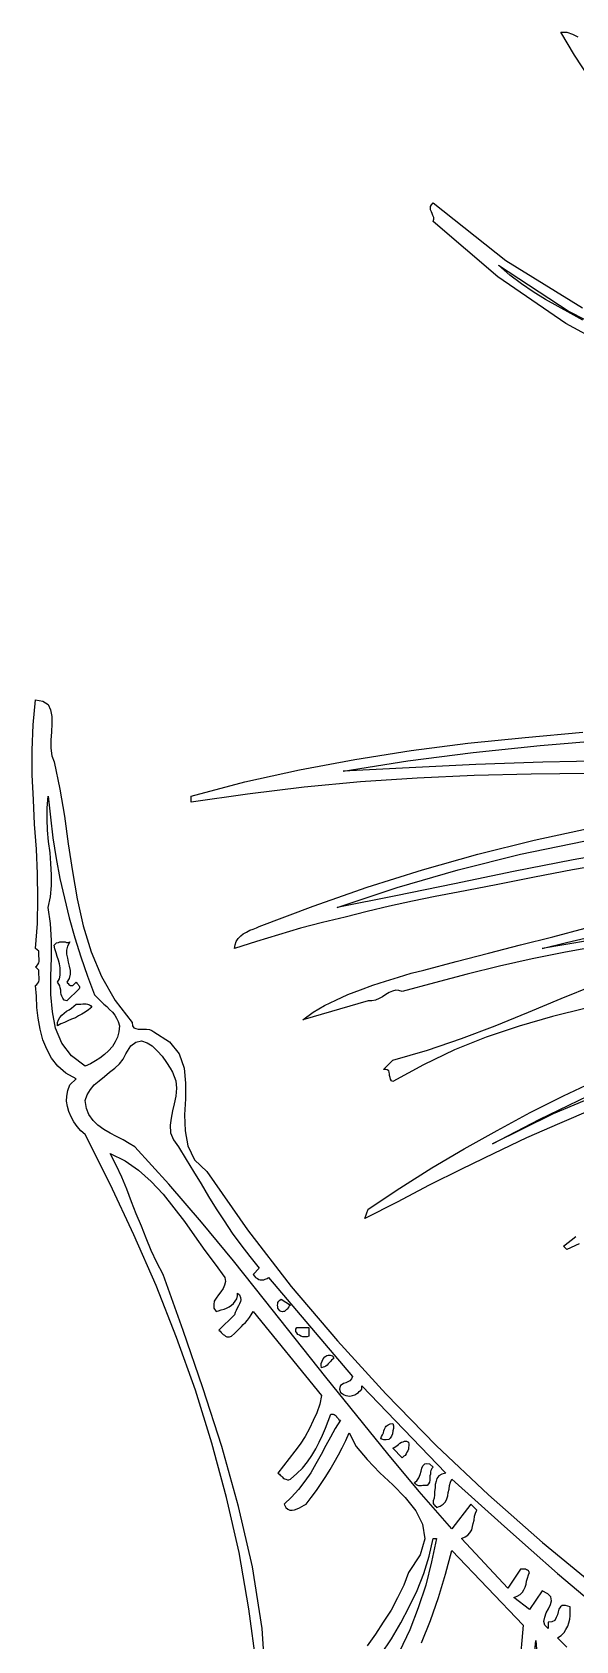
# Model space of a CAD drawing. Extents: x 0.06 to 7.13, y 0.03 to 9.11.
# Drawn here: x 0.343 to 1.502, y 5.681 to 9.112 of the extents above; entities that cross this region are included whole.
import ezdxf

# ---------------------------------------------------------------- set-up
doc = ezdxf.new("R2010")
doc.units = 0
doc.layers.add('1', color=7, linetype='Continuous')

msp = doc.modelspace()

# ---------------------------------------------------------------- linework, layer by layer
for points in [[(1.532, 9.013), (1.499, 9.063), (1.47, 9.112), (1.483, 9.112), (1.495, 9.108), (1.506, 9.102)], [(1.633, 8.408), (1.481, 8.491), (1.336, 8.59), (1.198, 8.708), (1.199, 8.713), (1.199, 8.717), (1.197, 8.721), (1.196, 8.725), (1.194, 8.729), (1.192, 8.733), (1.192, 8.737), (1.192, 8.74), (1.194, 8.744), (1.198, 8.748), (1.353, 8.625), (1.516, 8.524)], [(0.821, 5.629), (0.805, 5.75), (0.784, 5.87), (0.757, 5.987), (0.726, 6.103), (0.691, 6.216), (0.651, 6.328), (0.607, 6.439), (0.56, 6.547), (0.509, 6.655), (0.456, 6.761), (0.447, 6.769), (0.439, 6.778), (0.432, 6.788), (0.426, 6.799), (0.421, 6.81), (0.418, 6.821), (0.416, 6.832), (0.417, 6.843), (0.419, 6.855), (0.423, 6.867), (0.437, 6.88), (0.415, 6.892), (0.398, 6.907), (0.384, 6.924), (0.374, 6.943), (0.366, 6.963), (0.36, 6.986), (0.356, 7.009), (0.353, 7.032), (0.352, 7.056), (0.35, 7.079), (0.353, 7.081), (0.355, 7.084), (0.357, 7.087), (0.358, 7.091), (0.358, 7.094), (0.358, 7.098), (0.357, 7.101), (0.357, 7.105), (0.357, 7.109), (0.357, 7.112), (0.35, 7.119), (0.353, 7.121), (0.355, 7.124), (0.357, 7.127), (0.358, 7.13), (0.358, 7.134), (0.358, 7.137), (0.357, 7.141), (0.357, 7.145), (0.357, 7.149), (0.357, 7.152), (0.35, 7.158), (0.354, 7.211), (0.355, 7.264), (0.354, 7.317), (0.352, 7.37), (0.348, 7.423), (0.346, 7.475), (0.343, 7.528), (0.343, 7.581), (0.345, 7.635), (0.35, 7.688), (0.366, 7.685), (0.377, 7.678), (0.382, 7.667), (0.385, 7.653), (0.385, 7.637), (0.384, 7.62), (0.383, 7.602), (0.383, 7.585), (0.385, 7.569), (0.39, 7.556), (0.402, 7.498), (0.412, 7.44), (0.42, 7.381), (0.429, 7.322), (0.439, 7.264), (0.452, 7.206), (0.469, 7.151), (0.491, 7.098), (0.52, 7.047), (0.556, 7), (0.557, 6.993), (0.56, 6.989), (0.564, 6.987), (0.569, 6.986), (0.575, 6.986), (0.581, 6.986), (0.587, 6.986), (0.593, 6.985), (0.598, 6.983), (0.602, 6.98), (0.636, 6.959), (0.656, 6.933), (0.667, 6.903), (0.67, 6.871), (0.67, 6.837), (0.668, 6.803), (0.669, 6.769), (0.675, 6.737), (0.689, 6.707), (0.715, 6.682), (0.802, 6.558), (0.895, 6.437), (0.994, 6.321), (1.097, 6.208), (1.204, 6.098), (1.316, 5.993), (1.431, 5.891), (1.55, 5.793)], [(1.529, 7.531), (1.407, 7.53), (1.285, 7.527), (1.164, 7.521), (1.043, 7.513), (0.923, 7.502), (0.802, 7.487), (0.682, 7.47), (0.682, 7.483), (0.796, 7.513), (0.913, 7.539), (1.031, 7.561), (1.151, 7.58), (1.272, 7.596), (1.394, 7.608), (1.517, 7.619)], [(1.578, 7.34), (1.495, 7.326), (1.414, 7.31), (1.332, 7.294), (1.251, 7.278), (1.202, 7.269), (1.154, 7.259), (1.105, 7.248), (1.057, 7.237), (1.01, 7.225), (0.962, 7.213), (0.915, 7.201), (0.868, 7.187), (0.821, 7.173), (0.774, 7.158), (0.776, 7.166), (0.778, 7.173), (0.782, 7.179), (0.788, 7.185), (0.793, 7.189), (0.8, 7.193), (0.807, 7.197), (0.814, 7.199), (0.821, 7.202), (0.827, 7.205), (0.942, 7.248), (1.057, 7.289), (1.175, 7.326), (1.293, 7.359), (1.413, 7.389), (1.535, 7.415)], [(0.423, 7.172), (0.418, 7.163), (0.416, 7.154), (0.416, 7.146), (0.418, 7.137), (0.42, 7.129), (0.422, 7.12), (0.424, 7.111), (0.424, 7.103), (0.422, 7.094), (0.417, 7.086), (0.418, 7.084), (0.42, 7.083), (0.421, 7.081), (0.423, 7.08), (0.424, 7.079), (0.426, 7.079), (0.428, 7.079), (0.43, 7.079), (0.437, 7.086), (0.438, 7.084), (0.439, 7.083), (0.441, 7.081), (0.442, 7.08), (0.443, 7.078), (0.444, 7.076), (0.444, 7.074), (0.443, 7.072), (0.417, 7.046), (0.411, 7.048), (0.408, 7.052), (0.406, 7.056), (0.405, 7.06), (0.404, 7.064), (0.404, 7.069), (0.403, 7.074), (0.402, 7.078), (0.4, 7.082), (0.397, 7.086), (0.401, 7.093), (0.403, 7.101), (0.403, 7.11), (0.403, 7.117), (0.401, 7.125), (0.399, 7.133), (0.396, 7.141), (0.394, 7.149), (0.391, 7.157), (0.39, 7.165), (0.393, 7.168), (0.395, 7.17), (0.399, 7.171), (0.402, 7.172), (0.405, 7.172), (0.409, 7.172), (0.413, 7.172), (0.416, 7.171), (0.42, 7.171), (0.423, 7.172)], [(1.551, 7.163), (1.48, 7.15), (1.409, 7.136), (1.339, 7.12), (1.27, 7.103), (1.201, 7.085), (1.132, 7.066), (1.125, 7.068), (1.118, 7.069), (1.111, 7.067), (1.104, 7.064), (1.097, 7.06), (1.09, 7.055), (1.083, 7.051), (1.075, 7.048), (1.067, 7.046), (1.059, 7.046), (0.92, 7.006), (0.942, 7.022), (0.966, 7.036), (0.99, 7.048), (1.016, 7.06), (1.043, 7.07), (1.069, 7.08), (1.096, 7.088), (1.124, 7.097), (1.151, 7.105), (1.178, 7.112), (1.247, 7.13), (1.316, 7.148), (1.384, 7.166), (1.453, 7.183), (1.522, 7.201)], [(1.524, 7.031), (1.452, 7.013), (1.381, 6.992), (1.311, 6.969), (1.243, 6.942), (1.177, 6.91), (1.112, 6.874), (1.109, 6.876), (1.107, 6.879), (1.106, 6.883), (1.105, 6.887), (1.105, 6.89), (1.104, 6.894), (1.103, 6.897), (1.1, 6.899), (1.097, 6.9), (1.092, 6.9), (1.112, 6.92), (1.186, 6.941), (1.258, 6.966), (1.33, 6.993), (1.401, 7.022), (1.471, 7.051), (1.541, 7.08)], [(0.47, 7.033), (0.463, 7.027), (0.456, 7.022), (0.449, 7.018), (0.442, 7.014), (0.435, 7.01), (0.427, 7.007), (0.419, 7.004), (0.412, 7), (0.404, 6.997), (0.397, 6.993), (0.397, 7), (0.399, 7.006), (0.402, 7.011), (0.406, 7.016), (0.411, 7.02), (0.416, 7.024), (0.422, 7.027), (0.427, 7.031), (0.432, 7.035), (0.437, 7.039), (0.44, 7.039), (0.444, 7.039), (0.447, 7.039), (0.451, 7.04), (0.455, 7.04), (0.458, 7.04), (0.461, 7.039), (0.465, 7.038), (0.467, 7.036), (0.47, 7.033)], [(1.538, 6.815), (1.467, 6.785), (1.397, 6.754), (1.327, 6.721), (1.258, 6.687), (1.189, 6.653), (1.121, 6.617), (1.052, 6.582), (1.059, 6.602), (1.127, 6.647), (1.195, 6.69), (1.264, 6.731), (1.334, 6.77), (1.405, 6.808), (1.476, 6.844), (1.548, 6.878)], [(1.509, 6.528), (1.483, 6.516), (1.476, 6.523), (1.502, 6.544)], [(0.894, 6.397), (0.891, 6.395), (0.89, 6.394), (0.888, 6.391), (0.887, 6.389), (0.885, 6.388), (0.883, 6.386), (0.881, 6.384), (0.879, 6.384), (0.877, 6.383), (0.874, 6.384), (0.871, 6.385), (0.869, 6.388), (0.867, 6.391), (0.867, 6.394), (0.866, 6.397), (0.867, 6.4), (0.867, 6.403), (0.869, 6.406), (0.871, 6.408), (0.874, 6.41), (0.894, 6.397)], [(0.933, 6.331), (0.929, 6.33), (0.925, 6.33), (0.92, 6.33), (0.916, 6.331), (0.913, 6.333), (0.909, 6.335), (0.907, 6.338), (0.905, 6.341), (0.905, 6.346), (0.907, 6.35), (0.933, 6.35), (0.933, 6.331)], [(0.986, 6.284), (0.984, 6.282), (0.981, 6.28), (0.979, 6.277), (0.976, 6.274), (0.974, 6.272), (0.972, 6.269), (0.969, 6.267), (0.966, 6.266), (0.963, 6.265), (0.96, 6.264), (0.959, 6.269), (0.959, 6.273), (0.961, 6.278), (0.963, 6.283), (0.967, 6.287), (0.971, 6.29), (0.974, 6.291), (0.978, 6.291), (0.983, 6.289), (0.986, 6.284)], [(1.112, 6.145), (1.113, 6.14), (1.113, 6.134), (1.112, 6.129), (1.111, 6.123), (1.109, 6.118), (1.106, 6.114), (1.103, 6.111), (1.098, 6.11), (1.093, 6.11), (1.086, 6.112), (1.088, 6.117), (1.09, 6.121), (1.092, 6.125), (1.093, 6.129), (1.094, 6.133), (1.096, 6.137), (1.098, 6.139), (1.102, 6.142), (1.106, 6.144), (1.112, 6.145)], [(1.145, 6.105), (1.146, 6.101), (1.146, 6.098), (1.145, 6.094), (1.145, 6.09), (1.144, 6.087), (1.142, 6.084), (1.14, 6.08), (1.138, 6.077), (1.135, 6.075), (1.132, 6.072), (1.112, 6.092), (1.115, 6.094), (1.118, 6.096), (1.121, 6.098), (1.124, 6.1), (1.127, 6.103), (1.13, 6.105), (1.134, 6.106), (1.137, 6.107), (1.141, 6.107), (1.145, 6.105)], [(1.198, 6.052), (1.195, 6.049), (1.193, 6.045), (1.192, 6.042), (1.192, 6.037), (1.191, 6.033), (1.191, 6.028), (1.191, 6.024), (1.19, 6.02), (1.188, 6.016), (1.185, 6.013), (1.182, 6.013), (1.179, 6.013), (1.176, 6.013), (1.173, 6.012), (1.17, 6.012), (1.167, 6.012), (1.165, 6.013), (1.162, 6.014), (1.16, 6.016), (1.158, 6.019), (1.163, 6.023), (1.167, 6.029), (1.17, 6.036), (1.172, 6.043), (1.174, 6.05), (1.176, 6.055), (1.18, 6.059), (1.184, 6.06), (1.19, 6.059), (1.198, 6.052)]]:
    msp.add_lwpolyline(points)
at = {"layer": '1'}
for points in [[(1.517, 8.498), (1.491, 8.512), (1.464, 8.527), (1.437, 8.542), (1.411, 8.558), (1.386, 8.575), (1.361, 8.594), (1.337, 8.615), (1.488, 8.516), (1.646, 8.435)], [(1.575, 7.558), (1.432, 7.555), (1.289, 7.55), (1.147, 7.543), (1.006, 7.536), (1.144, 7.558), (1.283, 7.576), (1.426, 7.591), (1.57, 7.603)], [(0.476, 7.059), (0.483, 7.052), (0.49, 7.045), (0.496, 7.039), (0.502, 7.034), (0.508, 7.028), (0.514, 7.022), (0.519, 7.016), (0.523, 7.009), (0.526, 7.002), (0.529, 6.993), (0.528, 6.98), (0.525, 6.969), (0.52, 6.959), (0.514, 6.949), (0.506, 6.94), (0.497, 6.932), (0.487, 6.924), (0.478, 6.918), (0.467, 6.912), (0.456, 6.907), (0.427, 6.929), (0.406, 6.956), (0.393, 6.988), (0.386, 7.023), (0.383, 7.06), (0.383, 7.099), (0.384, 7.138), (0.384, 7.175), (0.382, 7.211), (0.377, 7.245), (0.382, 7.268), (0.384, 7.292), (0.384, 7.315), (0.383, 7.339), (0.381, 7.362), (0.378, 7.386), (0.376, 7.41), (0.375, 7.434), (0.375, 7.458), (0.377, 7.483), (0.382, 7.438), (0.387, 7.394), (0.394, 7.35), (0.402, 7.307), (0.412, 7.265), (0.422, 7.223), (0.434, 7.181), (0.447, 7.14), (0.461, 7.099), (0.476, 7.059)], [(1.623, 7.369), (1.496, 7.347), (1.369, 7.322), (1.243, 7.296), (1.118, 7.27), (0.993, 7.245), (1.121, 7.288), (1.251, 7.326), (1.384, 7.359), (1.519, 7.387)], [(1.531, 7.175), (1.43, 7.158), (1.482, 7.171), (1.534, 7.183)], [(1.483, 5.668), (1.463, 5.688), (1.471, 5.693), (1.477, 5.699), (1.481, 5.706), (1.485, 5.713), (1.487, 5.72), (1.489, 5.728), (1.49, 5.735), (1.49, 5.742), (1.49, 5.749), (1.49, 5.754), (1.48, 5.757), (1.473, 5.757), (1.469, 5.754), (1.466, 5.749), (1.464, 5.743), (1.463, 5.737), (1.46, 5.731), (1.457, 5.725), (1.451, 5.722), (1.443, 5.721), (1.443, 5.708), (1.436, 5.715), (1.434, 5.723), (1.436, 5.732), (1.439, 5.741), (1.444, 5.75), (1.448, 5.759), (1.45, 5.767), (1.449, 5.775), (1.442, 5.782), (1.43, 5.788), (1.403, 5.748), (1.37, 5.774), (1.377, 5.777), (1.383, 5.78), (1.388, 5.785), (1.391, 5.79), (1.394, 5.796), (1.396, 5.802), (1.397, 5.809), (1.399, 5.815), (1.401, 5.822), (1.403, 5.827), (1.402, 5.829), (1.401, 5.831), (1.399, 5.832), (1.397, 5.833), (1.395, 5.834), (1.392, 5.834), (1.389, 5.834), (1.387, 5.834), (1.384, 5.834), (1.357, 5.794), (1.258, 5.9), (1.266, 5.903), (1.272, 5.907), (1.276, 5.912), (1.28, 5.918), (1.282, 5.925), (1.283, 5.932), (1.285, 5.939), (1.286, 5.947), (1.288, 5.954), (1.291, 5.96), (1.278, 5.973), (1.238, 5.92), (1.168, 6), (1.101, 6.08), (1.035, 6.162), (0.969, 6.244), (0.904, 6.326), (0.838, 6.409), (0.772, 6.492), (0.704, 6.574), (0.634, 6.655), (0.562, 6.735), (0.55, 6.742), (0.537, 6.75), (0.523, 6.757), (0.509, 6.764), (0.496, 6.772), (0.483, 6.781), (0.473, 6.791), (0.464, 6.804), (0.459, 6.817), (0.456, 6.834), (0.46, 6.846), (0.467, 6.857), (0.475, 6.867), (0.486, 6.876), (0.497, 6.885), (0.508, 6.894), (0.519, 6.903), (0.529, 6.912), (0.537, 6.922), (0.543, 6.933), (0.553, 6.95), (0.564, 6.958), (0.576, 6.961), (0.588, 6.957), (0.599, 6.95), (0.61, 6.939), (0.62, 6.928), (0.629, 6.915), (0.637, 6.903), (0.642, 6.894)], [(0.642, 6.894), (0.649, 6.876), (0.651, 6.86), (0.649, 6.843), (0.646, 6.827), (0.642, 6.812), (0.639, 6.796), (0.637, 6.781), (0.638, 6.765), (0.644, 6.75), (0.655, 6.735), (0.671, 6.708), (0.687, 6.682), (0.703, 6.656), (0.719, 6.629), (0.735, 6.603), (0.752, 6.577), (0.769, 6.551), (0.788, 6.526), (0.807, 6.501), (0.827, 6.476), (0.814, 6.463), (0.817, 6.459), (0.819, 6.456), (0.823, 6.454), (0.826, 6.452), (0.829, 6.451), (0.833, 6.451), (0.837, 6.451), (0.84, 6.453), (0.844, 6.454), (0.847, 6.456), (1.026, 6.245), (1.024, 6.24), (1.02, 6.236), (1.016, 6.234), (1.012, 6.232), (1.007, 6.23), (1.004, 6.228), (1, 6.226), (0.999, 6.222), (0.998, 6.218), (1, 6.211), (1.004, 6.209), (1.008, 6.206), (1.012, 6.205), (1.016, 6.204), (1.019, 6.203), (1.023, 6.204), (1.026, 6.205), (1.031, 6.206), (1.035, 6.209), (1.039, 6.211), (1.04, 6.213), (1.042, 6.214), (1.043, 6.216), (1.045, 6.217), (1.046, 6.219), (1.046, 6.221), (1.046, 6.223), (1.046, 6.225), (1.225, 6.039), (1.216, 6.037), (1.21, 6.033), (1.206, 6.028), (1.204, 6.022), (1.202, 6.015), (1.202, 6.008), (1.201, 6), (1.201, 5.993), (1.2, 5.986), (1.198, 5.98), (1.198, 5.978), (1.198, 5.975), (1.198, 5.974), (1.199, 5.972), (1.201, 5.971), (1.202, 5.969), (1.204, 5.968), (1.205, 5.966), (1.213, 5.969), (1.219, 5.973), (1.224, 5.978), (1.227, 5.984), (1.229, 5.991), (1.23, 5.998), (1.232, 6.005), (1.233, 6.013), (1.235, 6.02), (1.238, 6.026), (1.294, 5.976), (1.35, 5.925), (1.407, 5.875), (1.463, 5.825), (1.521, 5.776)], [(1.586, 6.861), (1.454, 6.805), (1.324, 6.741), (1.425, 6.794), (1.528, 6.844)], [(0.842, 5.576), (0.833, 5.708), (0.813, 5.839), (0.783, 5.968), (0.747, 6.096), (0.707, 6.221), (0.665, 6.343), (0.622, 6.463), (0.609, 6.488), (0.597, 6.514), (0.586, 6.54), (0.576, 6.566), (0.565, 6.592), (0.555, 6.618), (0.545, 6.645), (0.534, 6.67), (0.522, 6.696), (0.509, 6.721), (0.541, 6.705), (0.57, 6.685), (0.597, 6.661), (0.622, 6.634), (0.645, 6.605), (0.668, 6.576), (0.689, 6.545), (0.711, 6.514), (0.733, 6.485), (0.754, 6.456)], [(0.754, 6.456), (0.755, 6.448), (0.753, 6.44), (0.75, 6.433), (0.745, 6.426), (0.74, 6.419), (0.735, 6.412), (0.731, 6.406), (0.73, 6.399), (0.73, 6.391), (0.735, 6.384), (0.74, 6.385), (0.746, 6.387), (0.752, 6.389), (0.757, 6.391), (0.763, 6.394), (0.768, 6.397), (0.772, 6.401), (0.776, 6.406), (0.779, 6.411), (0.781, 6.417), (0.781, 6.423), (0.785, 6.419), (0.787, 6.414), (0.788, 6.409), (0.787, 6.405), (0.785, 6.4), (0.783, 6.396), (0.78, 6.391), (0.778, 6.386), (0.776, 6.382), (0.774, 6.377), (0.741, 6.344), (0.744, 6.342), (0.746, 6.339), (0.748, 6.337), (0.75, 6.335), (0.753, 6.333), (0.755, 6.331), (0.758, 6.33), (0.761, 6.33), (0.764, 6.33), (0.768, 6.331), (0.774, 6.337), (0.779, 6.342), (0.784, 6.347), (0.789, 6.352), (0.793, 6.356), (0.798, 6.36), (0.802, 6.365), (0.806, 6.371), (0.81, 6.377), (0.814, 6.384), (0.96, 6.205), (0.956, 6.186), (0.95, 6.168), (0.942, 6.151), (0.934, 6.134), (0.925, 6.117), (0.914, 6.101), (0.903, 6.086), (0.891, 6.07), (0.879, 6.055), (0.867, 6.039), (0.87, 6.037), (0.872, 6.035), (0.874, 6.033), (0.876, 6.031), (0.879, 6.028), (0.881, 6.027), (0.884, 6.026), (0.887, 6.025), (0.89, 6.025), (0.894, 6.026), (0.907, 6.038), (0.919, 6.05), (0.93, 6.063), (0.939, 6.077), (0.948, 6.091), (0.955, 6.105), (0.962, 6.12), (0.968, 6.135), (0.974, 6.15), (0.98, 6.165), (0.983, 6.165), (0.985, 6.165), (0.987, 6.164), (0.989, 6.163), (0.991, 6.161), (0.992, 6.159), (0.994, 6.157), (0.996, 6.155), (0.997, 6.153), (1, 6.152), (0.989, 6.134), (0.979, 6.116), (0.969, 6.098), (0.959, 6.079), (0.948, 6.059), (0.937, 6.04), (0.924, 6.022), (0.911, 6.004), (0.896, 5.988), (0.88, 5.973), (0.884, 5.966), (0.888, 5.962), (0.892, 5.96), (0.897, 5.96), (0.902, 5.961), (0.908, 5.963), (0.913, 5.965), (0.918, 5.968), (0.923, 5.971), (0.927, 5.973), (0.938, 5.987), (0.949, 6.002), (0.959, 6.017), (0.969, 6.032), (0.978, 6.047), (0.987, 6.062), (0.996, 6.078), (1.004, 6.093), (1.012, 6.109), (1.019, 6.125), (1.034, 6.096), (1.057, 6.068), (1.084, 6.04), (1.112, 6.014), (1.138, 5.987), (1.161, 5.959), (1.175, 5.93), (1.18, 5.899), (1.17, 5.865), (1.145, 5.827), (1.135, 5.8), (1.122, 5.773), (1.108, 5.747), (1.091, 5.721), (1.075, 5.696), (1.057, 5.671)], [(1.087, 5.653), (1.109, 5.686), (1.129, 5.72), (1.147, 5.754), (1.164, 5.789), (1.178, 5.825), (1.189, 5.862), (1.198, 5.9), (1.205, 5.9), (1.194, 5.85), (1.182, 5.8), (1.166, 5.752), (1.148, 5.705), (1.126, 5.659)], [(1.173, 5.677), (1.192, 5.725), (1.209, 5.774), (1.224, 5.824), (1.238, 5.874), (1.39, 5.715), (1.382, 5.625)], [(1.408, 5.595), (1.417, 5.682), (1.422, 5.616)]]:
    msp.add_lwpolyline(points, dxfattribs=at)

doc.saveas('drawing.dxf')
